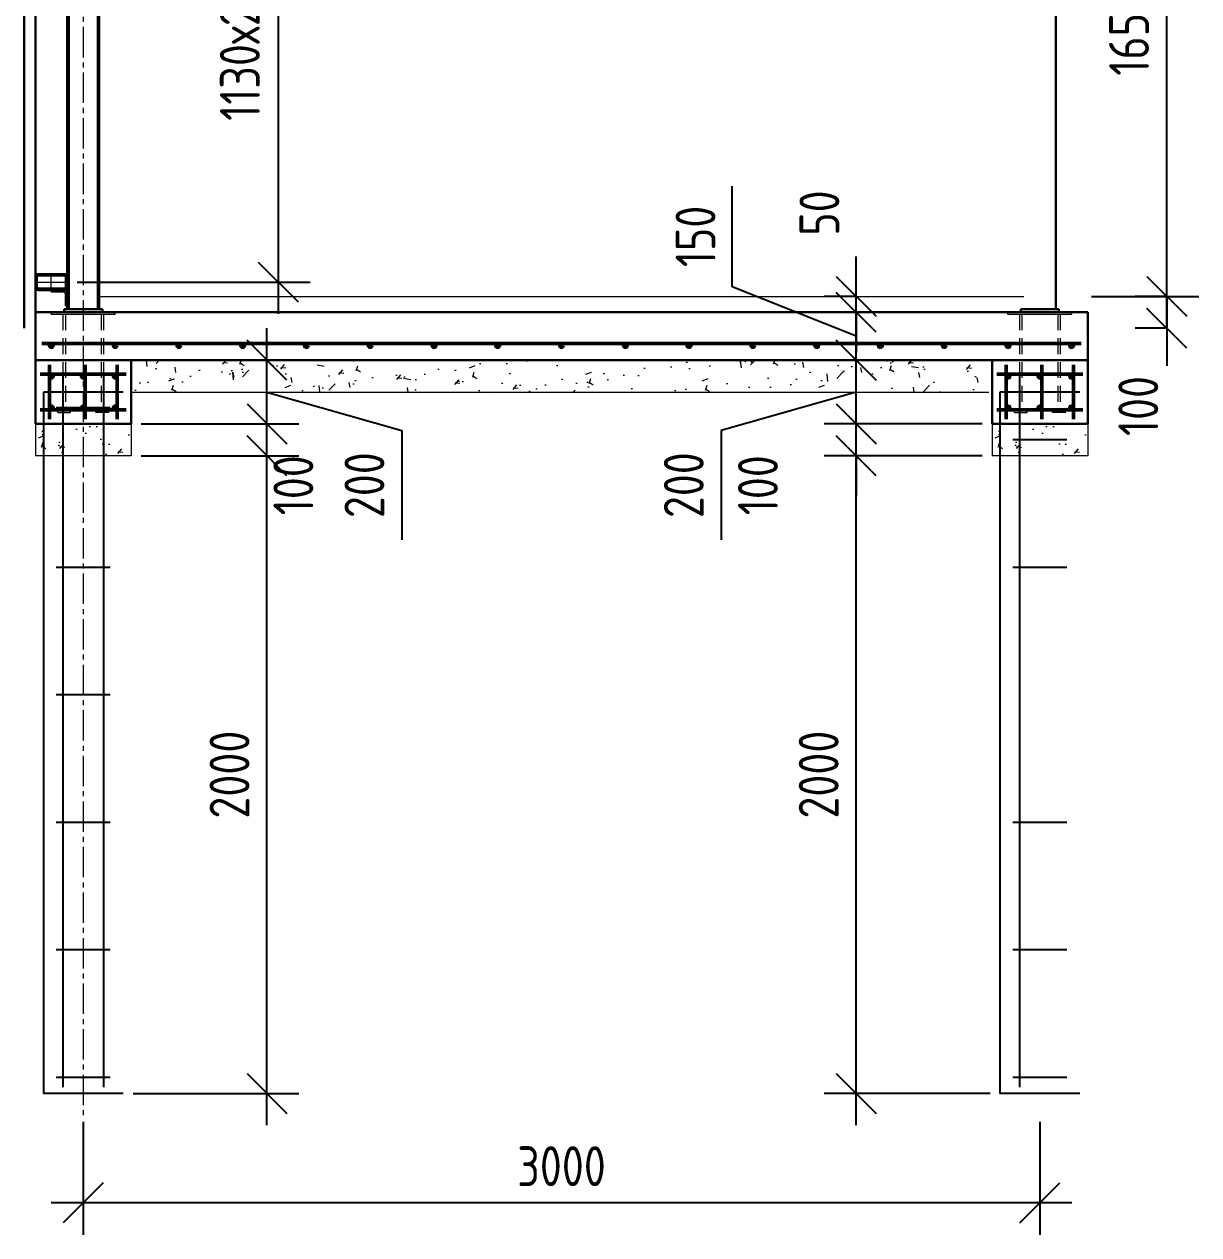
# Model space of a CAD drawing. Header units: millimetres. Extents: x -112594 to 313336, y -1917 to 255843.
# Drawn here: x 264113 to 267796, y 74134 to 77931 of the extents above; entities that cross this region are included whole.
import ezdxf
from ezdxf.lldxf.tags import DXFTag

# ---------------------------------------------------------------- set-up
doc = ezdxf.new("R2010")
doc.units = ezdxf.units.MM
doc.header["$MEASUREMENT"] = 0
doc.linetypes.add('CENTER2', pattern=[28.575, 19.05, -3.175, 3.175, -3.175])
doc.linetypes.add('DASH', pattern=[0.75, 0.5, -0.25])
for name, color, linetype, lineweight in [('Арматура', 1, 'Continuous', 50), ('МЕТАЛЛ-25', 122, 'Continuous', 30), ('МОНОЛИТ', 2, 'Continuous', 30), ('размерная', 5, 'Continuous', 15), ('тонкая', 4, 'Continuous', 20), ('штриховка', 8, 'Continuous', 20)]:
    doc.layers.add(name, color=color, linetype=linetype, lineweight=lineweight)
doc.styles.add('ГОСТ 2.304', font='CS_Gost2304.shx')
tags = doc.linetypes.add('HIDDEN2', pattern=[4.7625, 3.175, -1.5875]).pattern_tags.tags
tags[6:7] = [DXFTag(74, 4), DXFTag(75, 0), DXFTag(340, '0'), DXFTag(46, 1.0), DXFTag(50, 0.0), DXFTag(44, 0.0), DXFTag(45, 0.0)]
tags[4:5] = [DXFTag(74, 4), DXFTag(75, 0), DXFTag(340, '0'), DXFTag(46, 1.0), DXFTag(50, 0.0), DXFTag(44, 0.0), DXFTag(45, 0.0)]
doc.dimstyles.new('СПДС', dxfattribs={"dimscale": 100, "dimtxt": 2.5, "dimasz": 2.5, "dimexe": 2, "dimexo": 0.625, "dimgap": 1, "dimtad": 1, "dimdec": 0, "dimtxsty": 'ГОСТ 2.304', "dimblk": 'OBLIQUE', "dimblk1": 'OBLIQUE', "dimblk2": 'OBLIQUE', "dimcen": 2.5, "dimdle": 2, "dimadec": 0, "dimazin": 2, "dimtfac": 0.75, "dimtdec": 4, "dimtmove": 1, "dimatfit": 3, "dimfxl": 1, "dimtfill": 1, "dimtolj": 1, "dimarcsym": 1})
pattern_1 = [(50, (96445093.55, 182582927.1), (182.184669, -15.93908554), [19.05, -209.55]), (355, (96445093.55, 182582927.1), (-35.24342142, 191.05684524), [15.24, -167.64058417]), (100.4514447, (96445108.73, 182582925.77), (146.94124709, 175.11775191), [16.1900088, -178.0902446]), (46.1842, (96445093.55, 182582977.9), (271.0790409, -42.04232793), [28.575, -314.325]), (96.63555761, (96445116.14, 182582974.4), (237.40413405, 247.4261246), [24.28502314, -267.13560816]), (351.18415117, (96445093.55, 182582977.9), (237.40413406, 247.4261246), [22.85996707, -251.45973192]), (21, (96445118.95, 182582965.2), (151.61439127, -102.26519819), [19.05, -209.55]), (326, (96445118.95, 182582965.2), (61.80202835, 184.18796612), [15.24, -167.64]), (71.451445, (96445131.58, 182582956.67), (213.41641928, 81.92276889), [16.1900088, -178.0899376]), (37.5, (96445093.55, 182582927.094), (3.08860325, 84.555038873), [0, -165.608, 0, -170.18, 0, -168.275]), (7.5, (96445093.55, 182582927.09), (66.81966251, 100.18057482), [0, -97.028, 0, -161.798, 0, -64.135]), (327.5, (96445036.91, 182582927.094), (135.590595167, -5.728743993), [0, -63.5, 0, -198.12, 0, -262.89]), (317.5, (96445011.51, 182582927.09), (148.129181386, 25.42649103), [0, -82.55, 0, -131.572, 0, -186.69])]
pattern_2 = [(50, (96448093.55, 182582927.1), (182.184669, -15.93908554), [19.05, -209.55]), (355, (96448093.55, 182582927.1), (-35.24342142, 191.05684524), [15.24, -167.64058417]), (100.4514447, (96448108.73, 182582925.77), (146.94124709, 175.11775191), [16.1900088, -178.0902446]), (46.1842, (96448093.55, 182582977.9), (271.0790409, -42.04232793), [28.575, -314.325]), (96.63555761, (96448116.14, 182582974.4), (237.40413405, 247.4261246), [24.28502314, -267.13560816]), (351.18415117, (96448093.55, 182582977.9), (237.40413406, 247.4261246), [22.85996707, -251.45973192]), (21, (96448118.95, 182582965.2), (151.61439127, -102.26519819), [19.05, -209.55]), (326, (96448118.95, 182582965.2), (61.80202835, 184.18796612), [15.24, -167.64]), (71.451445, (96448131.58, 182582956.67), (213.41641928, 81.92276889), [16.1900088, -178.0899376]), (37.5, (96448093.55, 182582927.094), (3.08860325, 84.555038873), [0, -165.608, 0, -170.18, 0, -168.275]), (7.5, (96448093.55, 182582927.09), (66.81966251, 100.18057482), [0, -97.028, 0, -161.798, 0, -64.135]), (327.5, (96448036.91, 182582927.094), (135.590595167, -5.728743993), [0, -63.5, 0, -198.12, 0, -262.89]), (317.5, (96448011.51, 182582927.09), (148.129181386, 25.42649103), [0, -82.55, 0, -131.572, 0, -186.69])]

# ---------------------------------------------------------------- blocks, each defined once
blk = doc.blocks.new('_Oblique')
at = {"color": 0, "linetype": 'ByBlock', "lineweight": -2}
blk.add_line((-0.5, -0.5), (0.5, 0.5), dxfattribs=at)
blk = doc.blocks.new('*D332')
at = {"layer": 'размерная', "color": 0, "lineweight": -2, "ltscale": 100, "transparency": 16777216}
for p, q in [((264298, 74488.4), (264298, 74133.8)), ((267298, 74488.4), (267298, 74133.8)), ((267398, 74233.8), (264198, 74233.8))]:
    blk.add_line(p, q, dxfattribs=at)
at = {"layer": 'размерная', "color": 0, "lineweight": -2, "ltscale": 100, "transparency": 16777216, "xscale": 125, "yscale": 125, "zscale": 125, "rotation": 180}
blk.add_blockref('_Oblique', (264298, 74233.8), dxfattribs=at)
at = {"layer": 'размерная', "color": 0, "lineweight": -2, "ltscale": 100, "transparency": 16777216, "xscale": 125, "yscale": 125, "zscale": 125}
blk.add_blockref('_Oblique', (267298, 74233.8), dxfattribs=at)
at = {"layer": 'размерная', "color": 0, "ltscale": 100, "transparency": 16777216, "insert": (265798, 74348.9), "char_height": 125, "attachment_point": 5, "style": 'ГОСТ 2.304', "bg_fill": 3, "box_fill_scale": 1.25, "bg_fill_color": 256, "bg_fill_true_color": 13158600, "bg_fill_transparency": 0}
blk.add_mtext('\\A1;3000', dxfattribs=at)
blk = doc.blocks.new('*D314')
at = {"layer": 'размерная', "color": 0, "lineweight": -2, "ltscale": 50, "transparency": 16777216}
for p, q in [((266721.8, 76577.1), (266721.8, 76977.1)), ((266801, 76877.1), (266621.8, 76877.1)), ((266721.8, 76777.1), (266298.7, 76656.9)), ((267116.7, 76677.1), (266621.8, 76677.1)), ((266298.7, 76656.9), (266298.7, 76313.1))]:
    blk.add_line(p, q, dxfattribs=at)
at = {"layer": 'размерная', "color": 0, "lineweight": -2, "ltscale": 50, "transparency": 16777216, "xscale": 125, "yscale": 125, "zscale": 125}
for p, rotation in [((266721.8, 76877.1), 90), ((266721.8, 76677.1), 270)]:
    blk.add_blockref('_Oblique', p, dxfattribs=dict(at, rotation=rotation))
at = {"layer": 'размерная', "color": 0, "ltscale": 50, "transparency": 16777216, "insert": (266181.4, 76485), "char_height": 125, "attachment_point": 5, "rotation": 90, "style": 'ГОСТ 2.304', "bg_fill": 3, "box_fill_scale": 1.25, "bg_fill_color": 256, "bg_fill_true_color": 13158600, "bg_fill_transparency": 0}
blk.add_mtext('\\A1;200', dxfattribs=at)
blk = doc.blocks.new('*D315')
at = {"layer": 'размерная', "color": 0, "lineweight": -2, "ltscale": 50, "transparency": 16777216}
for p, q in [((266721.8, 76677.1), (266721.8, 76802.1)), ((266994.7, 76677.1), (266621.8, 76677.1)), ((266721.8, 76577.1), (266721.8, 76677.1)), ((267116.7, 76577.1), (266621.8, 76577.1)), ((266721.8, 76577.1), (266721.8, 76452.1))]:
    blk.add_line(p, q, dxfattribs=at)
at = {"layer": 'размерная', "color": 0, "lineweight": -2, "ltscale": 50, "transparency": 16777216, "xscale": 125, "yscale": 125, "zscale": 125}
for p, rotation in [((266721.8, 76677.1), 270), ((266721.8, 76577.1), 90)]:
    blk.add_blockref('_Oblique', p, dxfattribs=dict(at, rotation=rotation))
at = {"layer": 'размерная', "color": 0, "ltscale": 50, "transparency": 16777216, "insert": (266413.9, 76484.8), "char_height": 125, "attachment_point": 5, "rotation": 90, "style": 'ГОСТ 2.304', "bg_fill": 3, "box_fill_scale": 1.25, "bg_fill_color": 256, "bg_fill_true_color": 13158600, "bg_fill_transparency": 0}
blk.add_mtext('\\A1;100', dxfattribs=at)
blk = doc.blocks.new('*D316')
at = {"layer": 'размерная', "color": 0, "lineweight": -2, "ltscale": 50, "transparency": 16777216}
for p, q in [((266721.8, 74477.1), (266721.8, 76677.1)), ((266952, 76577.1), (266621.8, 76577.1)), ((267141.7, 74577.1), (266621.8, 74577.1))]:
    blk.add_line(p, q, dxfattribs=at)
at = {"layer": 'размерная', "color": 0, "lineweight": -2, "ltscale": 50, "transparency": 16777216, "xscale": 125, "yscale": 125, "zscale": 125}
for p, rotation in [((266721.8, 76577.1), 90), ((266721.8, 74577.1), 270)]:
    blk.add_blockref('_Oblique', p, dxfattribs=dict(at, rotation=rotation))
at = {"layer": 'размерная', "color": 0, "ltscale": 50, "transparency": 16777216, "insert": (266604.4, 75577.1), "char_height": 125, "attachment_point": 5, "rotation": 90, "style": 'ГОСТ 2.304', "bg_fill": 3, "box_fill_scale": 1.25, "bg_fill_color": 256, "bg_fill_true_color": 13158600, "bg_fill_transparency": 0}
blk.add_mtext('\\A1;2000', dxfattribs=at)
blk = doc.blocks.new('*D317')
at = {"layer": 'размерная', "color": 0, "lineweight": -2, "ltscale": 50, "transparency": 16777216}
for p, q in [((266333.3, 77107.3), (266333.3, 77422.9)), ((266721.8, 76777.1), (266721.8, 77127.1)), ((266721.8, 76952.1), (266333.3, 77107.3)), ((266721.8, 77027.1), (266621.8, 77027.1)), ((266721.8, 76877.1), (266621.8, 76877.1))]:
    blk.add_line(p, q, dxfattribs=at)
at = {"layer": 'размерная', "color": 0, "lineweight": -2, "ltscale": 50, "transparency": 16777216, "xscale": 125, "yscale": 125, "zscale": 125}
for p, rotation in [((266721.8, 77027.1), 90), ((266721.8, 76877.1), 270)]:
    blk.add_blockref('_Oblique', p, dxfattribs=dict(at, rotation=rotation))
at = {"layer": 'размерная', "color": 0, "ltscale": 50, "transparency": 16777216, "insert": (266218.2, 77265.1), "char_height": 125, "attachment_point": 5, "rotation": 90, "style": 'ГОСТ 2.304', "bg_fill": 3, "box_fill_scale": 1.25, "bg_fill_color": 256, "bg_fill_true_color": 13158600, "bg_fill_transparency": 0}
blk.add_mtext('\\A1;150', dxfattribs=at)
blk = doc.blocks.new('*D318')
at = {"layer": 'размерная', "color": 0, "lineweight": -2, "ltscale": 50, "transparency": 16777216}
for p, q in [((266721.8, 77077.1), (266721.8, 77202.1)), ((266721.8, 77077.1), (266621.8, 77077.1)), ((266721.8, 77027.1), (266721.8, 77077.1)), ((266721.8, 77027.1), (266621.8, 77027.1)), ((266721.8, 77027.1), (266721.8, 76902.1))]:
    blk.add_line(p, q, dxfattribs=at)
at = {"layer": 'размерная', "color": 0, "lineweight": -2, "ltscale": 50, "transparency": 16777216, "xscale": 125, "yscale": 125, "zscale": 125}
for p, rotation in [((266721.8, 77077.1), 270), ((266721.8, 77027.1), 90)]:
    blk.add_blockref('_Oblique', p, dxfattribs=dict(at, rotation=rotation))
at = {"layer": 'размерная', "color": 0, "ltscale": 50, "transparency": 16777216, "insert": (266606.7, 77338.5), "char_height": 125, "attachment_point": 5, "rotation": 90, "style": 'ГОСТ 2.304', "bg_fill": 3, "box_fill_scale": 1.25, "bg_fill_color": 256, "bg_fill_true_color": 13158600, "bg_fill_transparency": 0}
blk.add_mtext('\\A1;50', dxfattribs=at)
blk = doc.blocks.new('*D319')
at = {"layer": 'размерная', "color": 0, "lineweight": -2, "ltscale": 50, "transparency": 16777216}
for p, q in [((264874.2, 76577.1), (264874.2, 76977.1)), ((264794.9, 76877.1), (264974.2, 76877.1)), ((264874.2, 76777.1), (265297.2, 76656.9)), ((264479.2, 76677.1), (264974.2, 76677.1)), ((265297.2, 76656.9), (265297.2, 76313.1))]:
    blk.add_line(p, q, dxfattribs=at)
at = {"layer": 'размерная', "color": 0, "lineweight": -2, "ltscale": 50, "transparency": 16777216, "xscale": 125, "yscale": 125, "zscale": 125}
for p, rotation in [((264874.2, 76877.1), 90), ((264874.2, 76677.1), 270)]:
    blk.add_blockref('_Oblique', p, dxfattribs=dict(at, rotation=rotation))
at = {"layer": 'размерная', "color": 0, "ltscale": 50, "transparency": 16777216, "insert": (265179.9, 76485), "char_height": 125, "attachment_point": 5, "rotation": 90, "style": 'ГОСТ 2.304', "bg_fill": 3, "box_fill_scale": 1.25, "bg_fill_color": 256, "bg_fill_true_color": 13158600, "bg_fill_transparency": 0}
blk.add_mtext('\\A1;200', dxfattribs=at)
blk = doc.blocks.new('*D320')
at = {"layer": 'размерная', "color": 0, "lineweight": -2, "ltscale": 50, "transparency": 16777216}
for p, q in [((264874.2, 76677.1), (264874.2, 76802.1)), ((264601.2, 76677.1), (264974.2, 76677.1)), ((264479.2, 76577.1), (264974.2, 76577.1)), ((264874.2, 76577.1), (264874.2, 76452.1))]:
    blk.add_line(p, q, dxfattribs=at)
at = {"layer": 'размерная', "color": 0, "ltscale": 50, "transparency": 16777216, "insert": (264957.1, 76484.8), "char_height": 125, "attachment_point": 5, "rotation": 90, "style": 'ГОСТ 2.304', "bg_fill": 3, "box_fill_scale": 1.25, "bg_fill_color": 256, "bg_fill_true_color": 13158600, "bg_fill_transparency": 0}
blk.add_mtext('\\A1;100', dxfattribs=at)
at = {"layer": 'размерная', "color": 0, "lineweight": -2, "ltscale": 50, "transparency": 16777216}
blk.add_line((264874.2, 76577.1), (264874.2, 76677.1), dxfattribs=at)
at = {"layer": 'размерная', "color": 0, "lineweight": -2, "ltscale": 50, "transparency": 16777216, "xscale": 125, "yscale": 125, "zscale": 125}
for p, rotation in [((264874.2, 76677.1), 270), ((264874.2, 76577.1), 90)]:
    blk.add_blockref('_Oblique', p, dxfattribs=dict(at, rotation=rotation))
blk = doc.blocks.new('*D321')
at = {"layer": 'размерная', "color": 0, "lineweight": -2, "ltscale": 50, "transparency": 16777216}
for p, q in [((264874.2, 74477.1), (264874.2, 76677.1)), ((264643.9, 76577.1), (264974.2, 76577.1)), ((264454.2, 74577.1), (264974.2, 74577.1))]:
    blk.add_line(p, q, dxfattribs=at)
at = {"layer": 'размерная', "color": 0, "lineweight": -2, "ltscale": 50, "transparency": 16777216, "xscale": 125, "yscale": 125, "zscale": 125}
for p, rotation in [((264874.2, 76577.1), 90), ((264874.2, 74577.1), 270)]:
    blk.add_blockref('_Oblique', p, dxfattribs=dict(at, rotation=rotation))
at = {"layer": 'размерная', "color": 0, "ltscale": 50, "transparency": 16777216, "insert": (264756.8, 75577.1), "char_height": 125, "attachment_point": 5, "rotation": 90, "style": 'ГОСТ 2.304', "bg_fill": 3, "box_fill_scale": 1.25, "bg_fill_color": 256, "bg_fill_true_color": 13158600, "bg_fill_transparency": 0}
blk.add_mtext('\\A1;2000', dxfattribs=at)
blk = doc.blocks.new('*D326')
at = {"layer": 'размерная', "color": 0, "lineweight": -2, "ltscale": 50, "transparency": 16777216}
for p, q in [((264909.2, 79482), (264909.2, 77022.1)), ((264279.2, 79382), (265009.2, 79382)), ((264279.2, 77122.1), (265009.2, 77122.1))]:
    blk.add_line(p, q, dxfattribs=at)
at = {"layer": 'размерная', "color": 0, "lineweight": -2, "ltscale": 50, "transparency": 16777216, "xscale": 125, "yscale": 125, "zscale": 125}
for p, rotation in [((264909.2, 79382), 90), ((264909.2, 77122.1), 270)]:
    blk.add_blockref('_Oblique', p, dxfattribs=dict(at, rotation=rotation))
at = {"layer": 'размерная', "color": 0, "ltscale": 50, "transparency": 16777216, "insert": (264789.3, 77984.5), "char_height": 125, "attachment_point": 5, "rotation": 90, "style": 'ГОСТ 2.304', "bg_fill": 3, "box_fill_scale": 1.25, "bg_fill_color": 256, "bg_fill_true_color": 13158600, "bg_fill_transparency": 0}
blk.add_mtext('\\A1;1130х2=2260', dxfattribs=at)
blk = doc.blocks.new('*D309')
at = {"layer": 'размерная', "color": 0, "lineweight": -2, "ltscale": 50, "transparency": 16777216}
for p, q in [((267696.4, 76977.1), (267696.4, 78827.1)), ((267585.1, 78727.1), (267796.4, 78727.1)), ((267459.9, 77077.1), (267796.4, 77077.1))]:
    blk.add_line(p, q, dxfattribs=at)
at = {"layer": 'размерная', "color": 0, "lineweight": -2, "ltscale": 50, "transparency": 16777216, "xscale": 125, "yscale": 125, "zscale": 125}
for p, rotation in [((267696.4, 78727.1), 90), ((267696.4, 77077.1), 270)]:
    blk.add_blockref('_Oblique', p, dxfattribs=dict(at, rotation=rotation))
at = {"layer": 'размерная', "color": 0, "ltscale": 50, "transparency": 16777216, "insert": (267577.7, 77902.1), "char_height": 125, "attachment_point": 5, "rotation": 90, "style": 'ГОСТ 2.304', "bg_fill": 3, "box_fill_scale": 1.25, "bg_fill_color": 256, "bg_fill_true_color": 13158600, "bg_fill_transparency": 0}
blk.add_mtext('\\A1;1650', dxfattribs=at)
blk = doc.blocks.new('*D311')
at = {"layer": 'размерная', "color": 0, "lineweight": -2, "ltscale": 50, "transparency": 16777216}
for p, q in [((267696.4, 77077.1), (267696.4, 77202.1)), ((267696.4, 77077.1), (267596.4, 77077.1)), ((267696.4, 77077.1), (267696.4, 76977.1)), ((267696.4, 76977.1), (267596.4, 76977.1)), ((267696.4, 76977.1), (267696.4, 76852.1))]:
    blk.add_line(p, q, dxfattribs=at)
at = {"layer": 'размерная', "color": 0, "lineweight": -2, "ltscale": 50, "transparency": 16777216, "xscale": 125, "yscale": 125, "zscale": 125}
for p, rotation in [((267696.4, 77077.1), 270), ((267696.4, 76977.1), 90)]:
    blk.add_blockref('_Oblique', p, dxfattribs=dict(at, rotation=rotation))
at = {"layer": 'размерная', "color": 0, "ltscale": 50, "transparency": 16777216, "insert": (267606.7, 76733.2), "char_height": 125, "attachment_point": 5, "rotation": 90, "style": 'ГОСТ 2.304', "bg_fill": 3, "box_fill_scale": 1.25, "bg_fill_color": 256, "bg_fill_true_color": 13158600, "bg_fill_transparency": 0}
blk.add_mtext('\\A1;100', dxfattribs=at)

msp = doc.modelspace()

# ---------------------------------------------------------------- hatches: boundary and pattern name
at = {"layer": 'штриховка'}
h = msp.add_hatch(dxfattribs=at)
h.set_pattern_fill('AR-CONC', color=256)
h.set_pattern_definition([(50, (96448483.81, 182583127.1), (182.184669, -15.93908554), [19.05, -209.55]), (355, (96448483.81, 182583127.1), (-35.24342142, 191.05684524), [15.24, -167.64058417]), (100.4514447, (96448499, 182583125.77), (146.94124709, 175.11775191), [16.1900088, -178.0902446]), (46.1842, (96448483.81, 182583177.9), (271.0790409, -42.04232793), [28.575, -314.325]), (96.63555761, (96448506.4, 182583174.4), (237.40413405, 247.4261246), [24.28502314, -267.13560816]), (351.18415117, (96448483.8, 182583177.9), (237.40413406, 247.4261246), [22.85996707, -251.45973192]), (21, (96448509.21, 182583165.2), (151.61439127, -102.26519819), [19.05, -209.55]), (326, (96448509.21, 182583165.2), (61.80202835, 184.18796612), [15.24, -167.64]), (71.451445, (96448521.85, 182583156.67), (213.41641928, 81.92276889), [16.1900088, -178.0899376]), (37.5, (96448483.81, 182583127.094), (3.08860325, 84.555038873), [0, -165.608, 0, -170.18, 0, -168.275]), (7.5, (96448483.81, 182583127.09), (66.81966251, 100.18057482), [0, -97.028, 0, -161.798, 0, -64.135]), (327.5, (96448427.17, 182583127.094), (135.590595167, -5.728743993), [0, -63.5, 0, -198.12, 0, -262.89]), (317.5, (96448401.77, 182583127.09), (148.129181386, 25.42649103), [0, -82.55, 0, -131.572, 0, -186.69])])
h.paths.add_polyline_path([(267138.2266, 76877.11848), (264447.96535, 76877.11848), (264447.96535, 76777.11848), (267138.2266, 76777.11809)])
h = msp.add_hatch(dxfattribs=at)
h.set_pattern_fill('AR-CONC', color=256)
h.set_pattern_definition(pattern_1)
h.paths.add_polyline_path([(264147.96535, 76677.11848), (264447.96535, 76677.11848), (264447.96535, 76577.11809), (264147.96535, 76577.11848)])
h = msp.add_hatch(dxfattribs=at)
h.set_pattern_fill('AR-CONC', color=256)
h.set_pattern_definition(pattern_1)
h.paths.add_polyline_path([(264147.96535, 76677.11848), (264447.96535, 76677.11848), (264447.96535, 76577.11809), (264147.96535, 76577.11848)])
h = msp.add_hatch(dxfattribs=at)
h.set_pattern_fill('AR-CONC', color=256)
h.set_pattern_definition(pattern_2)
h.paths.add_polyline_path([(267147.96535, 76677.11848), (267447.96535, 76677.11848), (267447.96535, 76577.11809), (267147.96535, 76577.11848)])
h = msp.add_hatch(dxfattribs=at)
h.set_pattern_fill('AR-CONC', color=256)
h.set_pattern_definition(pattern_2)
h.paths.add_polyline_path([(267147.96535, 76677.11848), (267447.96535, 76677.11848), (267447.96535, 76577.11809), (267147.96535, 76577.11848)])

# ---------------------------------------------------------------- linework, layer by layer
at = {"layer": 'Арматура', "ltscale": 100}
for p, q in [((264167.96535, 76929.1181), (267427.96535, 76929.1181)), ((264191.96535, 76862.11848), (264191.96535, 76692.11848)), ((264303.96535, 76862.11848), (264303.96535, 76692.11848)), ((264403.96535, 76862.11848), (264403.96535, 76692.11848)), ((267191.96535, 76862.11848), (267191.96535, 76692.11848)), ((267303.96535, 76862.11848), (267303.96535, 76692.11848)), ((267403.96535, 76862.11848), (267403.96535, 76692.11848)), ((264432.96535, 76833.11848), (264162.96535, 76833.11848)), ((267432.96535, 76833.11848), (267162.96535, 76833.11848)), ((264432.96535, 76721.11848), (264162.96535, 76721.11848)), ((267432.96535, 76721.11848), (267162.96535, 76721.11848))]:
    msp.add_line(p, q, dxfattribs=at)
for centre in [(264197.96535, 76923.1181), (264397.96535, 76923.1181), (264597.96535, 76923.1181), (264797.96535, 76923.1181), (264997.96535, 76923.1181), (265197.96535, 76923.1181), (265397.96535, 76923.1181), (265597.96535, 76923.1181), (265797.96535, 76923.1181), (265997.96535, 76923.1181), (266197.96535, 76923.1181), (266397.96535, 76923.1181), (266597.96535, 76923.1181), (266797.96535, 76923.1181), (266997.96535, 76923.1181), (267197.96535, 76923.1181), (267397.96594, 76923.1181), (264197.96535, 76827.11848), (264297.96535, 76827.11848), (264397.96535, 76827.11848), (267197.96535, 76827.11848), (267297.96535, 76827.11848), (267397.96535, 76827.11848), (264197.96535, 76727.11848), (264297.96535, 76727.11848), (264397.96535, 76727.11848), (267197.96535, 76727.11848), (267297.96535, 76727.11848), (267397.96535, 76727.11848)]:
    msp.add_circle(centre, 6, dxfattribs=at)
at = {"layer": 'МЕТАЛЛ-25', "ltscale": 100}
for p, q in [((267347.96535, 77037.11848), (267347.96535, 80517.11848)), ((264247.96535, 79456.98657), (264247.96535, 77037.11848)), ((264347.96535, 77037.11848), (264347.96535, 79456.98657)), ((264147.96537, 77107.11106), (264147.96533, 77137.12376)), ((264152.96537, 77107.11326), (264152.96533, 77137.12214)), ((264237.9703, 77147.11852), (264157.96039, 77147.11839)), ((264237.96532, 77142.11852), (264157.96191, 77142.11839)), ((264242.96537, 77107.11853), (264242.96533, 77137.11853)), ((264247.96537, 77107.11853), (264247.96533, 77137.11854)), ((264157.9652, 77097.11839), (264237.96539, 77097.11852)), ((264237.96538, 77102.11852), (264157.96538, 77102.11839)), ((264217.96535, 77027.11848), (264377.96535, 77027.11848)), ((264237.9392, 77037.11848), (264357.9915, 77037.11848)), ((264237.9392, 77037.11848), (264237.9392, 77027.11848)), ((264247.96535, 77037.11848), (264347.96535, 77037.11848)), ((264357.9915, 77037.11848), (264357.9915, 77027.11848)), ((267237.96078, 77037.11848), (267357.96992, 77037.11848)), ((267237.96078, 77037.11848), (267237.96078, 77027.11848)), ((267237.96078, 77027.11848), (267357.96992, 77027.11848)), ((267247.96516, 77027.11848), (267347.96516, 77027.11848)), ((267247.96535, 77037.11848), (267347.96535, 77037.11848)), ((267357.96992, 77037.11848), (267357.96992, 77027.11848))]:
    msp.add_line(p, q, dxfattribs=at)
at = {"layer": 'МЕТАЛЛ-25', "color": 5, "lineweight": 30, "ltscale": 50}
msp.add_line((264112.96535, 76977.11848), (264112.96535, 79597.93567), dxfattribs=at)
at = {"layer": 'МЕТАЛЛ-25', "color": 5, "lineweight": 30, "ltscale": 20}
msp.add_line((264147.96535, 77027.11848), (264147.96535, 79610.67463), dxfattribs=at)
at = {"layer": 'МЕТАЛЛ-25', "color": 0, "linetype": 'HIDDEN2', "lineweight": 25, "ltscale": 30}
for p, q in [((264252.96534, 79456.98657), (264252.96535, 77037.11848)), ((264342.96534, 79456.98657), (264342.96535, 77037.11848))]:
    msp.add_line(p, q, dxfattribs=at)
at = {"layer": 'МЕТАЛЛ-25', "ltscale": 20}
for p, q in [((264197.96847, 77097.11848), (264247.96847, 77097.11848)), ((264197.96847, 77097.11848), (264197.96847, 77093.91848)), ((264237.46847, 77092.11848), (264199.76847, 77092.11848)), ((264242.96847, 77048.91848), (264242.96847, 77086.61848)), ((264247.96847, 77097.11848), (264247.96847, 77047.11848)), ((264247.96847, 77047.11848), (264244.76847, 77047.11848))]:
    msp.add_line(p, q, dxfattribs=at)
at = {"layer": 'МЕТАЛЛ-25', "ltscale": 100}
for centre, radius, start, end in [((264157.96532, 77137.1184), 10, 90.00008538, 180.00008879), ((264157.96532, 77137.1184), 5, 90.00008538, 180.00008879), ((264237.96533, 77137.11852), 10, 0.0000905, 90.0000905), ((264237.96533, 77137.11852), 5, 0.0000905, 90.0000905), ((264157.96537, 77107.11839), 10, 180.0000905, 270.00008879), ((264157.96537, 77107.11839), 5, 180.0000905, 270.00008879), ((264237.96537, 77107.11852), 5, 270.00008879, 0.0000905), ((264237.96537, 77107.11852), 10, 270.00008879, 0.0000905)]:
    msp.add_arc(centre, radius, start, end, dxfattribs=at)
at = {"layer": 'МЕТАЛЛ-25', "ltscale": 20}
for centre, radius, start, end in [((264199.76847, 77093.91848), 1.8, 180, 270), ((264237.46847, 77086.61848), 5.5, 0, 90), ((264244.76847, 77048.91848), 1.8, 180, 270)]:
    msp.add_arc(centre, radius, start, end, dxfattribs=at)
at = {"layer": 'МОНОЛИТ', "lineweight": 30, "ltscale": 100}
for p, q in [((264147.96535, 77027.11848), (267447.96535, 77027.11848)), ((264147.96535, 76877.11848), (264147.96535, 77027.11848)), ((267447.96535, 76877.11848), (267447.96535, 77027.11848)), ((264147.96535, 76877.11848), (267438.2266, 76877.11848)), ((264147.96535, 76877.11848), (264147.96535, 76677.11848)), ((264447.96535, 76877.11848), (264147.96535, 76877.11848)), ((264447.96535, 76677.11848), (264447.96535, 76877.11848)), ((267447.96535, 76877.11848), (267147.96535, 76877.11848)), ((267147.96535, 76877.11848), (267147.96535, 76677.11848)), ((267447.96535, 76677.11848), (267447.96535, 76877.11848)), ((264447.96535, 76677.11848), (264147.96535, 76677.11848)), ((267447.96535, 76677.11848), (267147.96535, 76677.11848))]:
    msp.add_line(p, q, dxfattribs=at)
at = {"layer": 'МОНОЛИТ', "linetype": 'HIDDEN2', "lineweight": 25, "ltscale": 40}
for p, q in [((264234.32574, 76827.11848), (264234.32574, 74597.11848)), ((264361.60496, 76827.11848), (264361.60496, 74597.11848)), ((267234.32574, 76827.11848), (267234.32574, 74597.11848)), ((264172.96535, 76777.11848), (264172.96535, 74577.11848)), ((264422.96535, 76777.11848), (264172.96535, 76777.11848)), ((267172.96535, 76777.11848), (267172.96535, 74577.11848)), ((267422.96535, 76777.11848), (267172.96535, 76777.11848)), ((264382.96535, 76727.11848), (264212.96535, 76727.11848)), ((264422.96535, 76677.11848), (264172.96535, 76677.11848)), ((267422.96535, 76677.11848), (267172.96535, 76677.11848)), ((267382.96535, 76627.11848), (267212.96535, 76627.11848)), ((264382.96535, 76227.11848), (264212.96535, 76227.11848)), ((267382.96535, 76227.11848), (267212.96535, 76227.11848)), ((264382.96535, 75827.11848), (264212.96535, 75827.11848)), ((264382.96535, 75427.11848), (264212.96535, 75427.11848)), ((267382.96535, 75427.11848), (267212.96535, 75427.11848)), ((264382.96535, 75027.11848), (264212.96535, 75027.11848)), ((267382.96535, 75027.11848), (267212.96535, 75027.11848)), ((264382.96535, 74627.11848), (264212.96535, 74627.11848)), ((267382.96535, 74627.11848), (267212.96535, 74627.11848)), ((264422.96535, 74577.11848), (264172.96535, 74577.11848)), ((267422.96535, 74577.11848), (267172.96535, 74577.11848))]:
    msp.add_line(p, q, dxfattribs=at)
at = {"layer": 'размерная', "ltscale": 100}
for p, q in [((264197.96535, 77021.11848), (264197.96535, 77027.11848)), ((264197.96535, 77027.11848), (264397.96535, 77027.11848)), ((264197.96535, 77021.11848), (264397.96535, 77021.11848)), ((264397.96535, 77021.11848), (264397.96535, 77027.11848)), ((267197.96535, 77021.11848), (267197.96535, 77027.11848)), ((267197.96535, 77027.11848), (267397.96535, 77027.11848)), ((267197.96535, 77021.11848), (267397.96535, 77021.11848)), ((267397.96535, 77021.11848), (267397.96535, 77027.11848))]:
    msp.add_line(p, q, dxfattribs=at)
at = {"layer": 'тонкая', "linetype": 'CENTER2', "ltscale": 5}
for p, q in [((264297.96535, 79636.56981), (264297.96535, 74503.43438)), ((264147.96535, 77122.1177), (264247.96535, 77122.11785)), ((264197.96539, 77097.11846), (264197.96531, 77147.11846))]:
    msp.add_line(p, q, dxfattribs=at)
at = {"layer": 'тонкая', "ltscale": 100}
for p, q in [((264347.96535, 77077.11848), (267247.95802, 77077.11848)), ((264447.96535, 76777.11848), (267138.2266, 76777.11848)), ((264147.96535, 76677.11848), (264147.96535, 76577.11848)), ((264447.96535, 76677.11848), (264447.96535, 76577.11848)), ((267147.96535, 76677.11848), (267147.96535, 76577.11848)), ((267447.96535, 76677.11848), (267447.96535, 76577.11848)), ((264447.96535, 76577.11848), (264147.96535, 76577.11848)), ((267447.96535, 76577.11848), (267147.96535, 76577.11848))]:
    msp.add_line(p, q, dxfattribs=at)
at = {"layer": 'тонкая', "linetype": 'DASH', "ltscale": 100}
for p, q in [((264233.96535, 77021.11848), (264233.96535, 76721.11848)), ((264241.96535, 77021.11848), (264241.96535, 76721.11848)), ((264353.96535, 77021.11848), (264353.96535, 76721.11848)), ((264361.96535, 77021.11848), (264361.96535, 76721.11848)), ((267233.96535, 77021.11848), (267233.96535, 76721.11848)), ((267241.96535, 77021.11848), (267241.96535, 76721.11848)), ((267353.96535, 77021.11848), (267353.96535, 76721.11848)), ((267361.96535, 77021.11848), (267361.96535, 76721.11848)), ((264217.96535, 76721.11848), (264257.96535, 76721.11848)), ((264217.96535, 76713.11848), (264217.96535, 76721.11848)), ((264217.96535, 76713.11848), (264257.96535, 76713.11848)), ((264257.96535, 76713.11848), (264257.96535, 76721.11848)), ((264377.96535, 76721.11848), (264337.96535, 76721.11848)), ((264337.96535, 76713.11848), (264337.96535, 76721.11848)), ((264377.96535, 76713.11848), (264337.96535, 76713.11848)), ((264377.96535, 76713.11848), (264377.96535, 76721.11848)), ((267217.96535, 76721.11848), (267257.96535, 76721.11848)), ((267217.96535, 76713.11848), (267217.96535, 76721.11848)), ((267217.96535, 76713.11848), (267257.96535, 76713.11848)), ((267257.96535, 76713.11848), (267257.96535, 76721.11848)), ((267377.96535, 76721.11848), (267337.96535, 76721.11848)), ((267337.96535, 76713.11848), (267337.96535, 76721.11848)), ((267377.96535, 76713.11848), (267337.96535, 76713.11848)), ((267377.96535, 76713.11848), (267377.96535, 76721.11848))]:
    msp.add_line(p, q, dxfattribs=at)

# ---------------------------------------------------------------- next in the draw order: dimensions: what is measured, and where the dimension line sits
at = {"layer": 'размерная', "ltscale": 50}
dim = msp.add_linear_dim(base=(264909.18905, 77122.09798), p1=(264247.96535, 79381.98568), p2=(264247.96535, 77122.09798), angle=90, text='1130х2=2260', dimstyle='СПДС', override={"dimscale": 50, "dimfxl": 800, "dimfxlon": 1, "dimtfill": 1, "dimarcsym": 1}, dxfattribs=at)
dim.commit()
dim.dimension.update_dxf_attribs({"geometry": '*D326', "text_midpoint": (264909.18905, 77984.4531), "dimtype": 160})
dim = msp.add_linear_dim(base=(267696.38634, 78727.11853), p1=(267428.62622, 77077.11848), p2=(267553.82268, 78727.11853), angle=90, dimstyle='СПДС', override={"dimscale": 50, "dimfxl": 800, "dimfxlon": 1, "dimtfill": 1, "dimarcsym": 1}, dxfattribs=at)
dim.commit()
dim.dimension.update_dxf_attribs({"geometry": '*D309', "text_midpoint": (267577.68038, 77902.11851)})
at = {"layer": 'размерная', "color": 5, "ltscale": 50}
for base, p1, p2, picture, middle in [((264874.17267, 76877.11848), (264447.96535, 76677.11848), (264763.69812, 76877.11848), '*D319', (265297.1993, 76606.89287)), ((266721.75803, 76877.11848), (267147.96535, 76677.11848), (266832.23257, 76877.11848), '*D314', (266298.7314, 76606.89287))]:
    dim = msp.add_linear_dim(base=base, p1=p1, p2=p2, angle=90, dimstyle='СПДС', override={"dimscale": 50, "dimfxl": 800, "dimfxlon": 1, "dimtfill": 1, "dimarcsym": 1}, dxfattribs=at)
    dim.commit()
    dim.dimension.update_dxf_attribs({"geometry": picture, "text_midpoint": middle, "dimtype": 160})
at = {"layer": 'размерная', "ltscale": 100}
dim = msp.add_linear_dim(base=(264297.96535, 74233.77712), p1=(267297.96535, 74519.61446), p2=(264297.96535, 74519.61446), dimstyle='СПДС', override={"dimscale": 50, "dimfxl": 800, "dimfxlon": 1, "dimtfill": 1, "dimarcsym": 1}, dxfattribs=at)
dim.commit()
dim.dimension.update_dxf_attribs({"geometry": '*D332', "text_midpoint": (265797.96535, 74348.86596)})

# ---------------------------------------------------------------- next in the draw order: dimensions: what is measured, and where the dimension line sits
at = {"layer": 'размерная', "ltscale": 50}
dim = msp.add_linear_dim(base=(267696.38634, 76977.11848), p1=(267696.38634, 77077.11848), p2=(267696.38634, 76977.11848), angle=90, dimstyle='СПДС', override={"dimscale": 50, "dimfxl": 800, "dimfxlon": 1, "dimtfill": 1, "dimarcsym": 1}, dxfattribs=at)
dim.commit()
dim.dimension.update_dxf_attribs({"geometry": '*D311', "text_midpoint": (267719.21059, 76733.21065), "dimtype": 160})
at = {"layer": 'размерная', "color": 5, "ltscale": 50}
for base, p1, p2, picture, middle in [((264874.17267, 76677.11848), (264447.96535, 76577.11848), (264569.93946, 76677.11848), '*D320', (265069.5528, 76484.83995)), ((266721.75803, 76677.11848), (267147.96535, 76577.11848), (267025.99123, 76677.11848), '*D315', (266526.3779, 76484.83995))]:
    dim = msp.add_linear_dim(base=base, p1=p1, p2=p2, angle=90, dimstyle='СПДС', override={"dimscale": 50, "dimfxl": 800, "dimfxlon": 1, "dimtfill": 1, "dimarcsym": 1}, dxfattribs=at)
    dim.commit()
    dim.dimension.update_dxf_attribs({"geometry": picture, "text_midpoint": middle, "dimtype": 160})

# ---------------------------------------------------------------- next in the draw order: dimensions: what is measured, and where the dimension line sits
dim = msp.add_linear_dim(base=(266721.75803, 77027.11848), p1=(266721.75803, 76877.11848), p2=(266721.75803, 77027.11848), angle=90, dimstyle='СПДС', override={"dimscale": 50, "dimfxl": 800, "dimfxlon": 1, "dimtfill": 1, "dimarcsym": 1}, dxfattribs=at)
dim.commit()
dim.dimension.update_dxf_attribs({"geometry": '*D317', "text_midpoint": (266333.27769, 77157.26093), "dimtype": 160})
for base, p1, p2, picture, middle in [((264874.17267, 76577.11848), (264422.96535, 74577.11848), (264612.696, 76577.11848), '*D321', (264756.83138, 75577.11848)), ((266721.75803, 76577.11848), (267172.96535, 74577.11848), (266983.2347, 76577.11848), '*D316', (266604.41674, 75577.11848))]:
    dim = msp.add_linear_dim(base=base, p1=p1, p2=p2, angle=90, dimstyle='СПДС', override={"dimscale": 50, "dimfxl": 800, "dimfxlon": 1, "dimtfill": 1, "dimarcsym": 1}, dxfattribs=at)
    dim.commit()
    dim.dimension.update_dxf_attribs({"geometry": picture, "text_midpoint": middle})

# ---------------------------------------------------------------- next in the draw order: dimensions: what is measured, and where the dimension line sits
dim = msp.add_linear_dim(base=(266721.75803, 77077.11848), p1=(266721.75803, 77027.11848), p2=(266721.75803, 77077.11848), angle=90, dimstyle='СПДС', override={"dimscale": 50, "dimfxl": 800, "dimfxlon": 1, "dimtfill": 1, "dimarcsym": 1}, dxfattribs=at)
dim.commit()
dim.dimension.update_dxf_attribs({"geometry": '*D318', "text_midpoint": (266721.81741, 77338.45343), "dimtype": 160})

doc.saveas('drawing.dxf')
